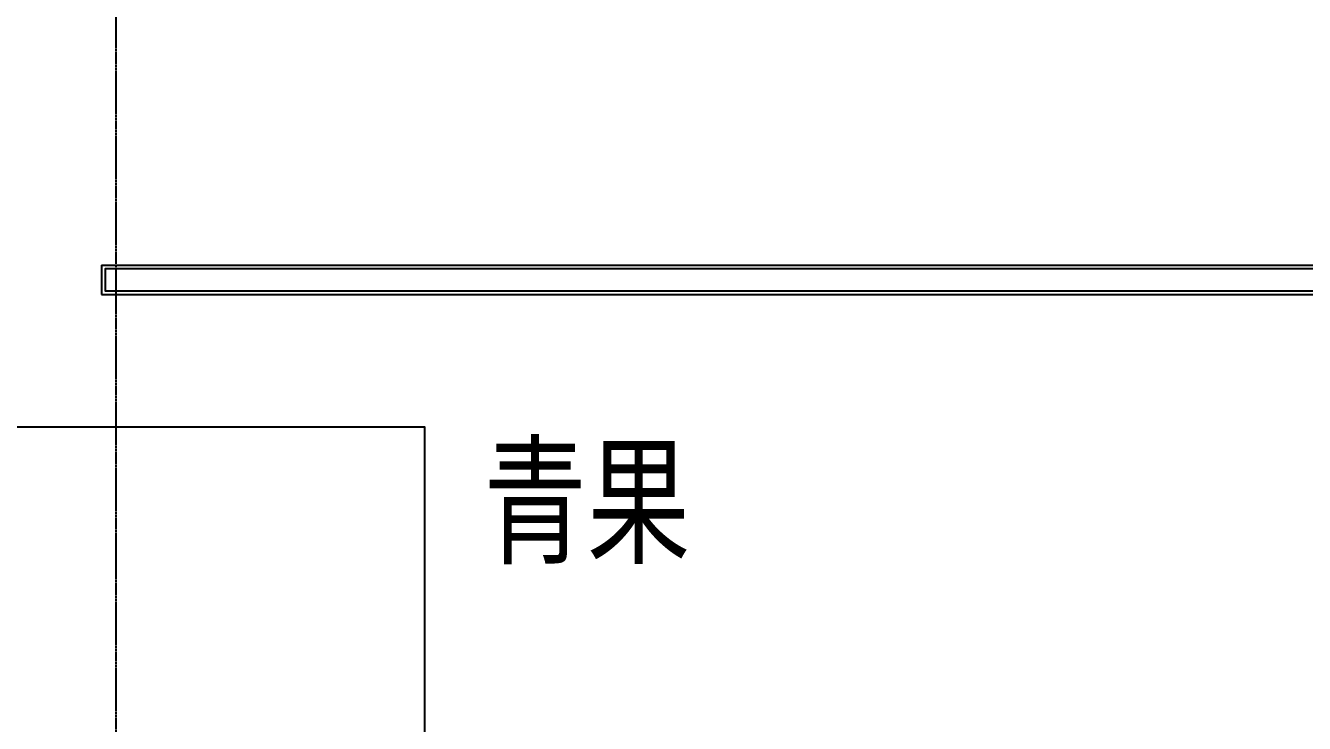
# Model space of a CAD drawing. Header units: millimetres. Extents: x 0 to 84100, y 0 to 59400.
# Drawn here: x 20307 to 24659, y 31815 to 34191 of the extents above; entities that cross this region are included whole.
import ezdxf

# ---------------------------------------------------------------- set-up
doc = ezdxf.new("R2010")
doc.units = ezdxf.units.MM
doc.header["$LTSCALE"] = 0.2
doc.linetypes.add('CENTER', pattern=[50.8, 31.75, -6.35, 6.35, -6.35])
doc.layers.get('Defpoints').update_dxf_attribs({"color": 5})
doc.layers.add('A_建築', color=8, linetype='Continuous')
doc.layers.add('A_通芯', color=8, linetype='CENTER', plot=False)
doc.styles.get("Standard").update_dxf_attribs({"font": 'simplex.shx', "width": 0.8, "bigfont": 'extfont2.shx'})

msp = doc.modelspace()

# ---------------------------------------------------------------- linework, layer by layer
at = {"layer": 'A_建築'}
for p, q in [((20564.8, 33375), (20564.8, 33275)), ((20564.8, 33375), (31764.8, 33375)), ((20564.8, 33275), (31764.8, 33275))]:
    msp.add_line(p, q, dxfattribs=at)
at = {"layer": 'A_建築', "linetype": 'Continuous'}
msp.add_lwpolyline([(31764.8, 33362.5), (20577.3, 33362.5), (20577.3, 33287.5), (31764.8, 33287.5)], dxfattribs=at)
at = {"layer": 'A_通芯'}
msp.add_line((20614.8, 14565.35), (20614.8, 46450.31), dxfattribs=at)
at = {"layer": 'Defpoints'}
msp.add_lwpolyline([(14464.8, 32825), (21664.8, 32825), (21664.8, 22825), (14464.8, 22825)], close=True, dxfattribs=at)

# ---------------------------------------------------------------- texts
at = {"layer": 'Defpoints', "width": 0.8}
msp.add_text('青果', height=400, dxfattribs=at).set_placement((21864.8, 32358.33))

doc.saveas('drawing.dxf')
